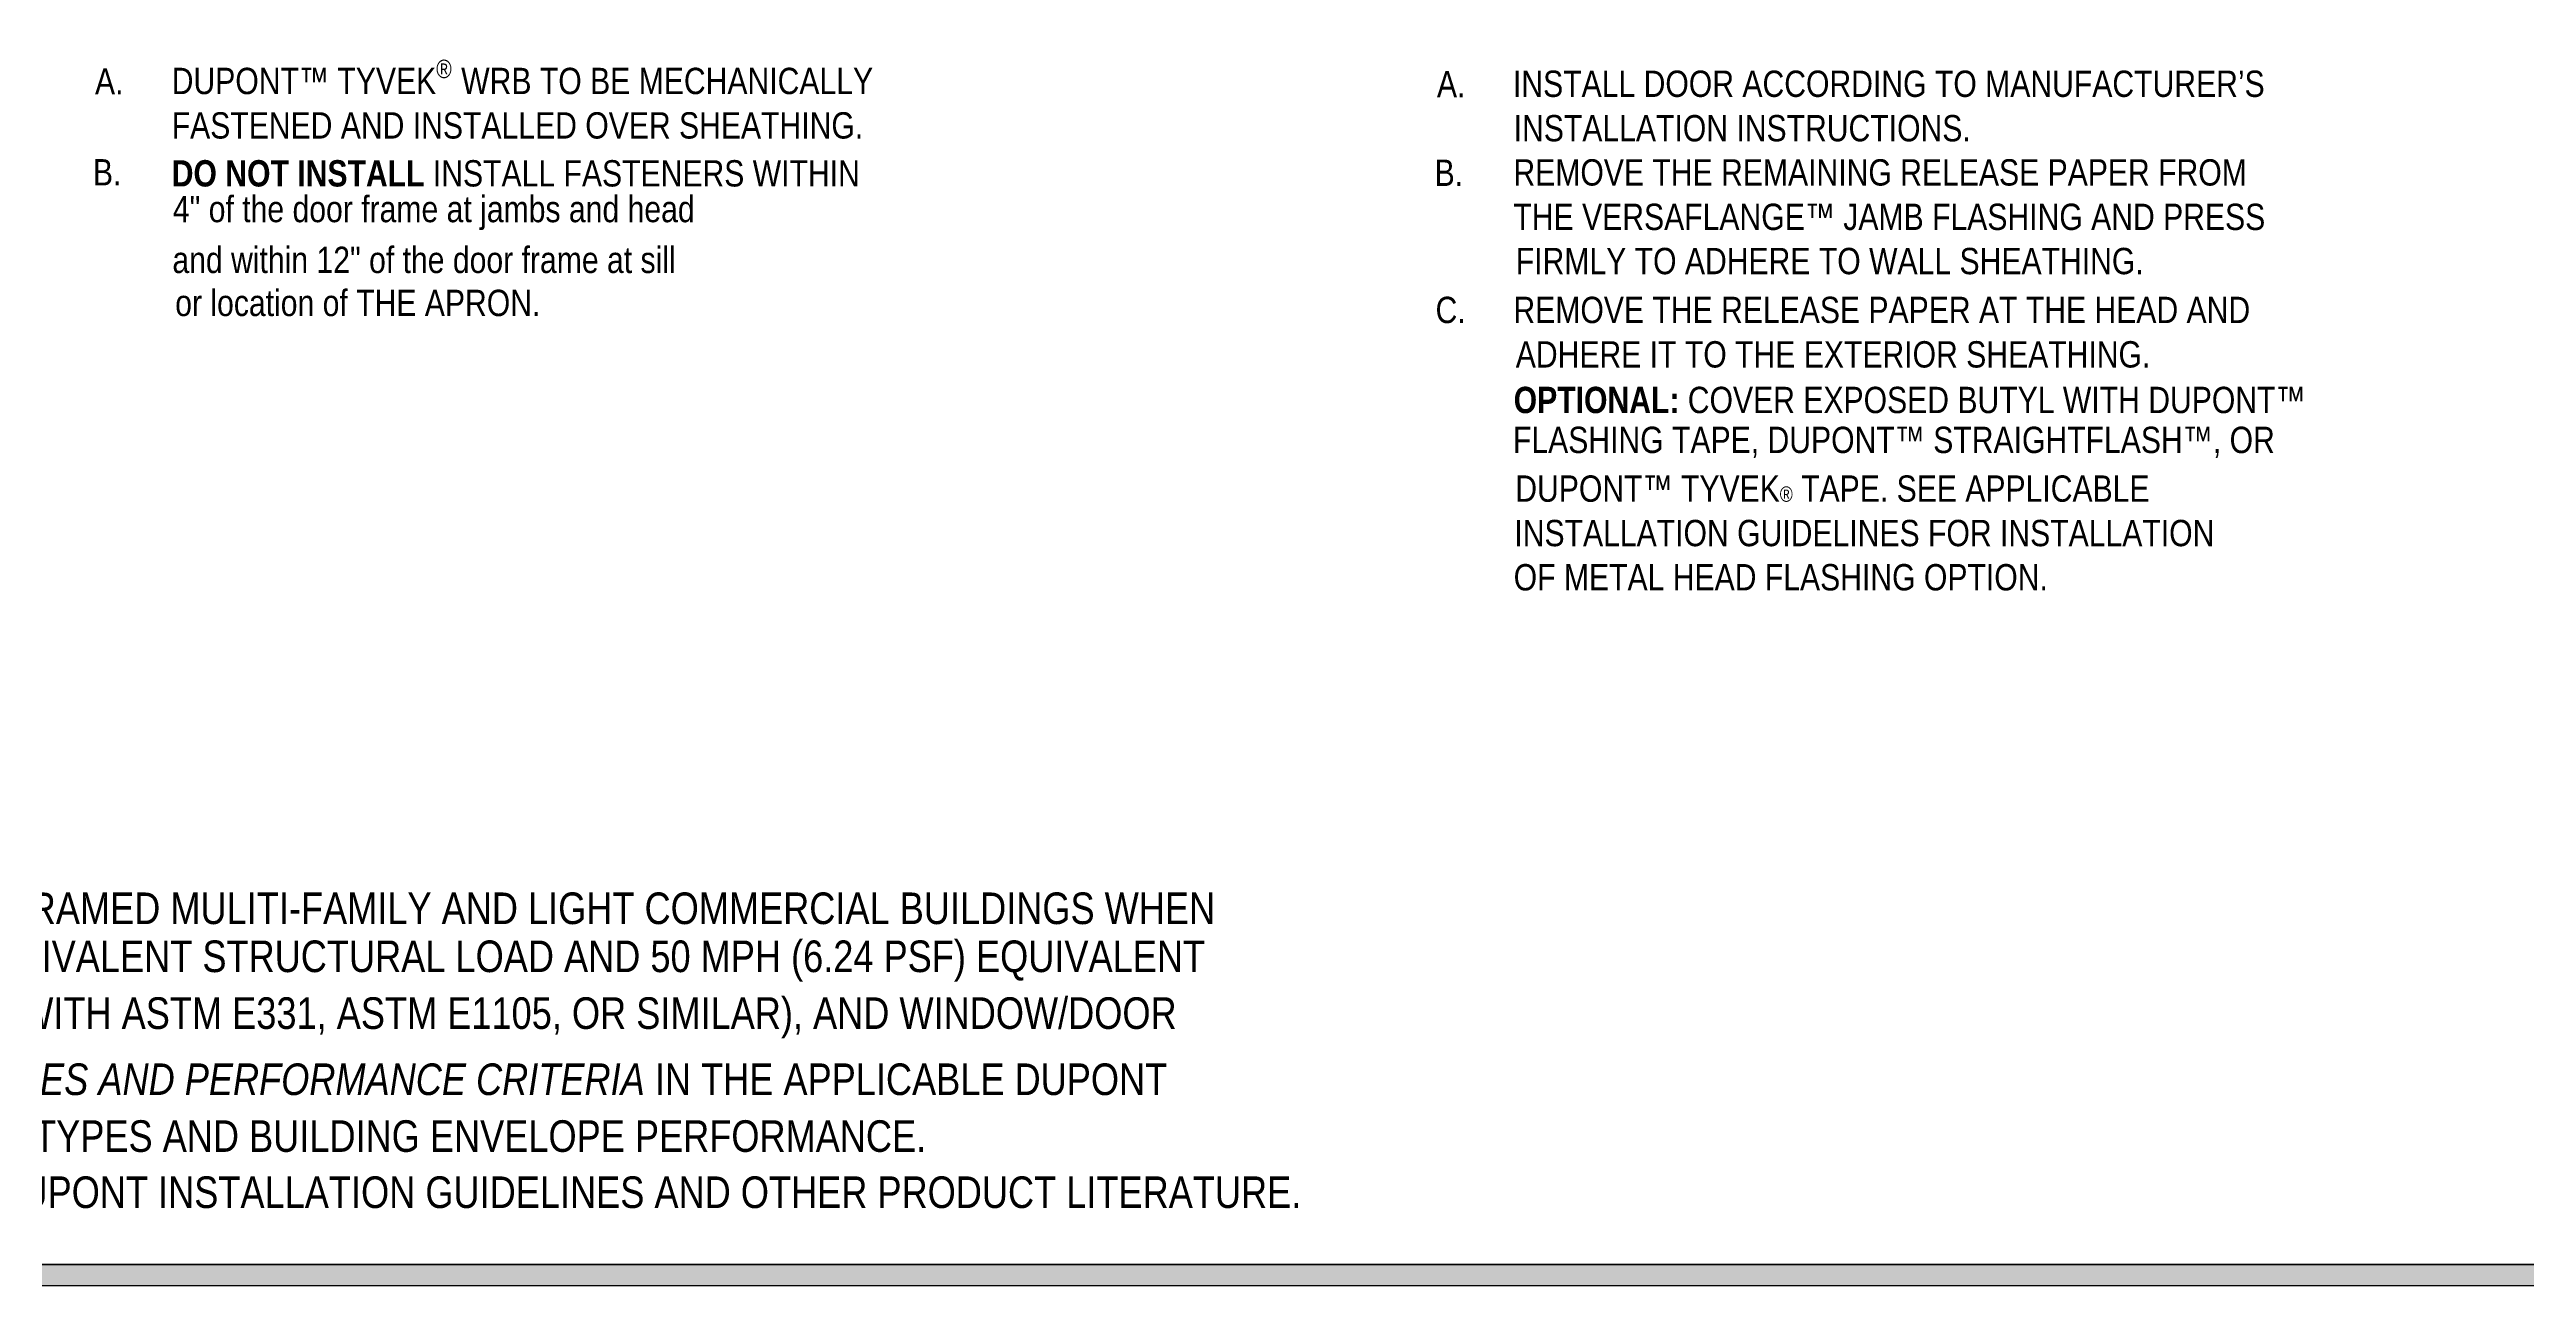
# Model space of a CAD drawing. Extents: x -1140 to 5605, y -816 to 1734.
# Drawn here: x 2985 to 4044, y -733 to -205 of the extents above; entities that cross this region are included whole.
import ezdxf

# ---------------------------------------------------------------- set-up
doc = ezdxf.new("R2010")
doc.units = 0
doc.header["$MEASUREMENT"] = 0
doc.layers.add('.ATI-TEXT', color=7, linetype='Continuous', lineweight=0)
doc.layers.add('G-ANNO-TTLB', color=7, linetype='Continuous', lineweight=0)

# ---------------------------------------------------------------- blocks, each defined once
blk = doc.blocks.new('Block_311')
at = {"layer": '.ATI-TEXT', "char_height": 0.2, "attachment_point": 7}
for s, insert in [('\\C18;\\c0;\\FArial Narrow|b0|i0|c1;\\H7.874999;\\W1.000000;®', (3150.7, -217.1)), ('\\C18;\\c0;\\FArial Narrow|b0|i0|c1;\\H11.249999;\\W1.000000;A.', (3004.8, -224)), ('\\C18;\\c0;\\FArial Narrow|b0|i0|c1;\\H11.249999;\\W1.000000;DUPONT™ TYVEK', (3037.6, -224)), ('\\C18;\\c0;\\FArial Narrow|b0|i0|c1;\\H11.249999;\\W1.000000; WRB TO BE MECHANICALLY', (3157.8, -224)), ('\\C18;\\c0;\\FArial Narrow|b0|i0|c1;\\H11.249999;\\W1.000000;FASTENED AND INSTALLED OVER SHEATHING.', (3037.6, -243)), ('\\C18;\\c0;\\FArial Narrow|b0|i0|c1;\\H11.249999;\\W1.000000;B.', (3003.9, -262.9)), ('\\C18;\\c0;\\FArial Narrow Bold|b1|i0|c1;\\H11.249999;\\W1.000000;DO NOT INSTALL\\FArial Narrow|b0|i0|c1; INSTALL FASTENERS WITHIN', (3037.6, -263.5)), ('\\C18;\\c0;\\FArial Narrow|b0|i0|c1;\\H11.249999;\\W1.000000;4" of the door frame at jambs and head ', (3038.1, -282)), ('\\C18;\\c0;\\FArial Narrow|b0|i0|c1;\\H11.249999;\\W1.000000;and within 12" of the door frame at sill', (3037.9, -300.5)), ('\\C18;\\c0;\\FArial Narrow|b0|i0|c1;\\H11.249999;\\W1.000000;or location of THE APRON.', (3039.1, -318.9))]:
    blk.add_mtext(s, dxfattribs=dict(at, insert=insert))
blk = doc.blocks.new('Block_329')
at = {"layer": '.ATI-TEXT', "char_height": 0.2, "attachment_point": 7}
for s, insert in [('\\C18;\\c0;\\FArial Narrow|b0|i0|c1;\\H11.249999;\\W1.000000;A.', (3578.6, -225.2)), ('\\C18;\\c0;\\FArial Narrow|b0|i0|c1;\\H11.249999;\\W1.000000;INSTALL DOOR ACCORDING TO MANUFACTURER’S', (3611.1, -225.2)), ('\\C18;\\c0;\\FArial Narrow|b0|i0|c1;\\H11.249999;\\W1.000000;INSTALLATION INSTRUCTIONS.', (3611.4, -244.2)), ('\\C18;\\c0;\\FArial Narrow|b0|i0|c1;\\H11.249999;\\W1.000000;B.', (3577.6, -263.1)), ('\\C18;\\c0;\\FArial Narrow|b0|i0|c1;\\H11.249999;\\W1.000000;REMOVE THE REMAINING RELEASE PAPER FROM', (3611.3, -263.1)), ('\\C18;\\c0;\\FArial Narrow|b0|i0|c1;\\H11.249999;\\W1.000000;THE VERSAFLANGE™ JAMB FLASHING AND PRESS ', (3611.3, -282.1)), ('\\C18;\\c0;\\FArial Narrow|b0|i0|c1;\\H11.249999;\\W1.000000;FIRMLY TO ADHERE TO WALL SHEATHING.', (3612.3, -301)), ('\\C18;\\c0;\\FArial Narrow|b0|i0|c1;\\H11.249999;\\W1.000000;C.', (3578, -321.9)), ('\\C18;\\c0;\\FArial Narrow|b0|i0|c1;\\H11.249999;\\W1.000000;REMOVE THE RELEASE PAPER AT THE HEAD AND', (3611.3, -321.9)), ('\\C18;\\c0;\\FArial Narrow|b0|i0|c1;\\H11.249999;\\W1.000000;ADHERE IT TO THE EXTERIOR SHEATHING.', (3612.3, -340.9)), ('\\C18;\\c0;\\FArial Narrow Bold|b1|i0|c1;\\H11.249999;\\W1.000000;OPTIONAL:\\FArial Narrow|b0|i0|c1; COVER EXPOSED BUTYL WITH DUPONT™', (3611.4, -360.4)), ('\\C18;\\c0;\\FArial Narrow|b0|i0|c1;\\H11.249999;\\W1.000000;FLASHING TAPE, DUPONT™ STRAIGHTFLASH™, OR ', (3611.1, -379.4)), ('\\C18;\\c0;\\FArial Narrow|b0|i0|c1;\\H11.249999;\\W1.000000;DUPONT™ TYVEK\\H6.558750;®\\H11.249999; TAPE. SEE APPLICABLE', (3612.1, -398.3)), ('\\C18;\\c0;\\FArial Narrow|b0|i0|c1;\\H11.249999;\\W1.000000;INSTALLATION GUIDELINES FOR INSTALLATION', (3611.7, -417.3)), ('\\C18;\\c0;\\FArial Narrow|b0|i0|c1;\\H11.249999;\\W1.000000;OF METAL HEAD FLASHING OPTION.', (3611.4, -436.2))]:
    blk.add_mtext(s, dxfattribs=dict(at, insert=insert))
blk = doc.blocks.new('Block_349')
at = {"layer": '.ATI-TEXT', "char_height": 0.2, "attachment_point": 7}
for s, insert in [('\\C18;\\c0;\\FArial Narrow|b0|i0|c1;\\H13.500003;\\W1.000000;INSTALLATION IS APPLICABLE FOR SINGLE-FAMILY RESIDENTIAL & WOOD-FRAMED MULITI-FAMILY AND LIGHT COMMERCIAL BUILDINGS WHEN ', (2401.2, -578.9)), ('\\C18;\\c0;\\FArial Narrow|b0|i0|c1;\\H13.500003;\\W1.000000;PERFORMANCE REQUIREMENTS DO NOT EXCEED ASTM E1677 (65 MPH EQUIVALENT STRUCTURAL LOAD AND 50 MPH (6.24 PSF) EQUIVALENT', (2401.2, -603.3)), ('\\C18;\\c0;\\FArial Narrow|b0|i0|c1;\\H13.500003;\\W1.000000;WIND-DRIVEN RAIN WATER INFILTRATION WHEN TESTED IN ACCORDANCE WITH ASTM E331, ASTM E1105, OR SIMILAR), AND WINDOW/DOOR', (2401.2, -627.6)), ('\\C18;\\c0;\\FArial Narrow|b0|i0|c1;\\H13.500003;\\W1.000000;DESIGN RATINGS THAT DO NOT EXCEED DP45. SEE \\FArial Narrow Italic|b0|i1|c1;APPLICABLE STRUCTURES AND PERFORMANCE CRITERIA \\FArial Narrow|b0|i0|c1;IN THE APPLICABLE DUPONT', (2401.4, -652)), ('\\C18;\\c0;\\FArial Narrow|b0|i0|c1;\\H13.500003;\\W1.000000;INSTALLATION GUIDELINE FOR MORE INFORMATION REGARDING BUILDING TYPES AND BUILDING ENVELOPE PERFORMANCE.  ', (2401.4, -676.3)), ('\\C18;\\c0;\\FArial Narrow|b0|i0|c1;\\H13.500003;\\W1.000000;ALWAYS CHECK \\L\\C160;\\c16730368;BUILDING.DUPON\\l\\LT\\l\\L.COM\\l\\C18;\\c0; FOR THE LATEST VERSIONS OF DUPONT INSTALLATION GUIDELINES AND OTHER PRODUCT LITERATURE.', (2402.9, -700.3))]:
    blk.add_mtext(s, dxfattribs=dict(at, insert=insert))

msp = doc.modelspace()

# ---------------------------------------------------------------- hatches: boundary and pattern name
at = {"layer": 'G-ANNO-TTLB', "true_color": 0xff00ff, "transparency": 33554687}
h = msp.add_hatch(color=6, dxfattribs=at)
edge = h.paths.add_edge_path()
edge.add_spline(control_points=[(5285.6, -733.2), (5285.6, -733.2), (2356, -733.2), (2356, -733.2), (2356, -733.2), (2356, 1723.8), (2356, 1723.8), (2356, 1723.8), (5285.6, 1723.8), (5285.6, 1723.8), (5285.6, 1723.8), (5285.6, -733.2), (5285.6, -733.2)], knot_values=[0, 0, 0, 0, 1, 1, 1, 2, 2, 2, 3, 3, 3, 4, 4, 4, 4], degree=3, periodic=0)
edge = h.paths.add_edge_path()
edge.add_spline(control_points=[(2365, 1714.8), (2365, 1714.8), (2365, -724.2), (2365, -724.2), (2365, -724.2), (5276.6, -724.2), (5276.6, -724.2), (5276.6, -724.2), (5276.6, 1714.8), (5276.6, 1714.8), (5276.6, 1714.8), (2365, 1714.8), (2365, 1714.8)], knot_values=[0, 0, 0, 0, 1, 1, 1, 2, 2, 2, 3, 3, 3, 4, 4, 4, 4], degree=3, periodic=0)
edge.add_line((2365, 1714.8), (2365, 1714.8))

# ---------------------------------------------------------------- linework, layer by layer
at = {"layer": 'G-ANNO-TTLB', "color": 6, "lineweight": 30, "true_color": 0xff00ff}
for p, q in [((2365, -724.2), (5276.6, -724.2)), ((5276.6, -724.2), (2365, -724.2)), ((2356, -733.2), (5285.6, -733.2))]:
    msp.add_line(p, q, dxfattribs=at)
at = {"layer": 'G-ANNO-TTLB', "color": 18, "lineweight": 0, "true_color": 0x000000}
msp.add_lwpolyline([(2365, -724.2), (2365, 1714.8), (5276.6, 1714.8), (5276.6, -724.2)], close=True, dxfattribs=at)
at = {"layer": 'G-ANNO-TTLB'}
for points in [[(5285.6, -733.2), (5285.6, -733.2), (2356, -733.2), (2356, -733.2), (2356, -733.2), (2356, 1723.8), (2356, 1723.8), (2356, 1723.8), (5285.6, 1723.8), (5285.6, 1723.8), (5285.6, 1723.8), (5285.6, -733.2), (5285.6, -733.2)], [(2365, 1714.8), (2365, 1714.8), (2365, -724.2), (2365, -724.2), (2365, -724.2), (5276.6, -724.2), (5276.6, -724.2), (5276.6, -724.2), (5276.6, 1714.8), (5276.6, 1714.8), (5276.6, 1714.8), (2365, 1714.8), (2365, 1714.8)]]:
    msp.add_open_spline(points, degree=3, knots=[0, 0, 0, 0, 1, 1, 1, 2, 2, 2, 3, 3, 3, 4, 4, 4, 4], dxfattribs=at)

# ---------------------------------------------------------------- block references
at = {"layer": '.ATI-TEXT'}
for name in ['Block_311', 'Block_329', 'Block_349']:
    msp.add_blockref(name, (0, 0), dxfattribs=at)

doc.saveas('drawing.dxf')
